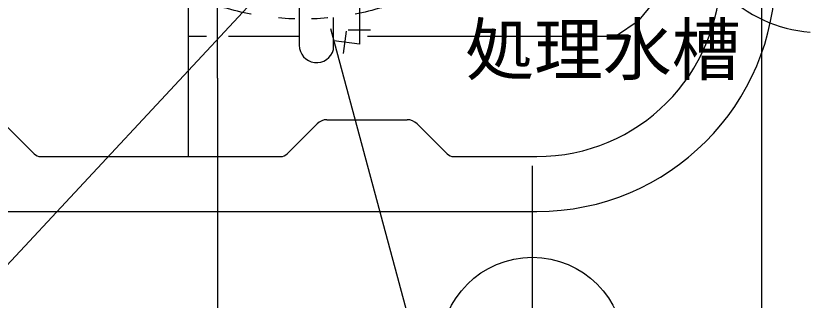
# Model space of a CAD drawing. Units: millimetres, scale not verified. Extents: x -9523 to 7796, y -6970 to 5108.
# Drawn here: x -5113 to -4247, y -398 to -88 of the extents above; entities that cross this region are included whole.
import ezdxf
from ezdxf.enums import TextEntityAlignment as Align

# ---------------------------------------------------------------- set-up
doc = ezdxf.new("R2010")
doc.units = ezdxf.units.MM
doc.header["$LTSCALE"] = 30
for name, pattern in [('CHAIN2', [12, 9, -1, 1, -1]), ('DASHED2', [3, 2, -1]), ('DOUBLE_CHAIN1', [8.8, 5, -1, 0.6, -0.6, 0.6, -1])]:
    doc.linetypes.add(name, pattern=pattern)
for name, color, linetype, lineweight in [('0-0_KUTAI', 4, 'Continuous', 25), ('0-1_KIKI', 3, 'Continuous', 25), ('0-2_SEISAKU', 2, 'Continuous', 25), ('0-9_A-PIPE2', 3, 'Continuous', 25), ('0-F_0E', 3, 'Continuous', 25), ('1-2_12', 3, 'Continuous', 25), ('1-3_13', 3, 'Continuous', 25), ('1-5_15', 3, 'Continuous', 25), ('1-9_19', 3, 'Continuous', 25)]:
    doc.layers.add(name, color=color, linetype=linetype, lineweight=lineweight)
doc.styles.add('MS Gothic', font='')
doc.styles.get('MS Gothic').set_extended_font_data('MS Gothic')

msp = doc.modelspace()

# ---------------------------------------------------------------- linework, layer by layer
at = {"layer": '0-0_KUTAI'}
msp.add_line((-5144.44, -383.47), (-4789.93, -2.44), dxfattribs=at)
msp.add_lwpolyline([(-4066.68, -718.53), (-4604.02, -718.53), (-4769.88, -101.91)], dxfattribs=at)
at = {"layer": '0-1_KIKI'}
msp.add_arc((-4235.87, 43.88), 150, 225, 265.601, dxfattribs=at)
at = {"layer": '0-1_KIKI', "color": 7}
msp.add_arc((-4453.7, -131.92), 0.5, 270, 307.43131, dxfattribs=at)
at = {"layer": '0-2_SEISAKU', "linetype": 'DASHED2'}
msp.add_line((-4300.15, -128.46), (-4300.15, 545.61), dxfattribs=at)
at = {"layer": '0-2_SEISAKU'}
msp.add_line((-4300.15, -601.42), (-4300.15, -128.46), dxfattribs=at)
at = {"layer": '0-2_SEISAKU', "linetype": 'CHAIN2'}
msp.add_line((-4550.15, -251.42), (-4550.15, -651.42), dxfattribs=at)
at = {"layer": '0-2_SEISAKU'}
msp.add_circle((-4550.15, -451.42), 100, dxfattribs=at)
at = {"layer": '0-9_A-PIPE2'}
for p, q in [((-4925.13, -55.29), (-4925.13, -110.13)), ((-4433.84, -92.67), (-4402.73, -54.68)), ((-4459.37, -110.13), (-4433.84, -92.67)), ((-4925.13, -110.13), (-4905.15, -110.13)), ((-4881.15, -110.13), (-4804.15, -110.13)), ((-4729.67, -110.13), (-4449.37, -110.13))]:
    msp.add_line(p, q, dxfattribs=at)
at = {"layer": '0-F_0E'}
for p, q in [((-4893.15, -155.77), (-4893.15, 4.73)), ((-4750.94, -103.15), (-4726.4, -103.15)), ((-4756.02, -128.91), (-4752.61, -104.61))]:
    msp.add_line(p, q, dxfattribs=at)
msp.add_lwpolyline([(-4738.65, -55.77), (-4738.65, -118.94), (-4766.33, -115.03)], dxfattribs=at)
at = {"layer": '1-2_12'}
for p, q in [((-4804.15, -68.04), (-4804.15, -119.94)), ((-4766.76, -124.71), (-4766.76, -89.74))]:
    msp.add_line(p, q, dxfattribs=at)
msp.add_arc((-4785.15, -119.91), 19, 180.07113, 345.39225, dxfattribs=at)
at = {"layer": '1-3_13', "color": 6}
msp.add_line((-4893.15, -155.77), (-4893.15, -678.95), dxfattribs=at)
at = {"layer": '1-5_15'}
for p, q in [((-5125.76, -205.68), (-5093.08, -238.48)), ((-4784.55, -205.68), (-4817.22, -238.48)), ((-4773.92, -201.27), (-4686.38, -201.27)), ((-4675.75, -205.68), (-4643.08, -238.48)), ((-5086, -241.42), (-4824.3, -241.42)), ((-4636, -241.42), (-4545.15, -241.42)), ((-5925.15, -301.42), (-4545.15, -301.42))]:
    msp.add_line(p, q, dxfattribs=at)
at = {"layer": '1-5_15', "linetype": 'DOUBLE_CHAIN1'}
msp.add_circle((-4800.15, 208.58), 300, dxfattribs=at)
at = {"layer": '1-5_15'}
for centre, radius, start, end in [((-4545.15, -41.42), 200, 270, 0), ((-4545.15, -41.42), 260, 270, 0), ((-4773.92, -216.27), 15, 90, 135.10922), ((-4686.38, -216.27), 15, 44.89078, 90), ((-5086, -231.42), 10, 224.89077, 270), ((-4824.3, -231.42), 10, 270, 315.10922), ((-4636, -231.42), 10, 224.89078, 270)]:
    msp.add_arc(centre, radius, start, end, dxfattribs=at)
at = {"layer": '1-9_19'}
msp.add_line((-4925.15, 658.58), (-4925.15, -241.42), dxfattribs=at)

# ---------------------------------------------------------------- texts
at = {"layer": '0-1_KIKI', "color": 4, "style": 'MS Gothic'}
msp.add_text('処理水槽', height=54.99, dxfattribs=at).set_placement((-4623.22, -168.53), align=Align.BOTTOM_LEFT)

doc.saveas('drawing.dxf')
